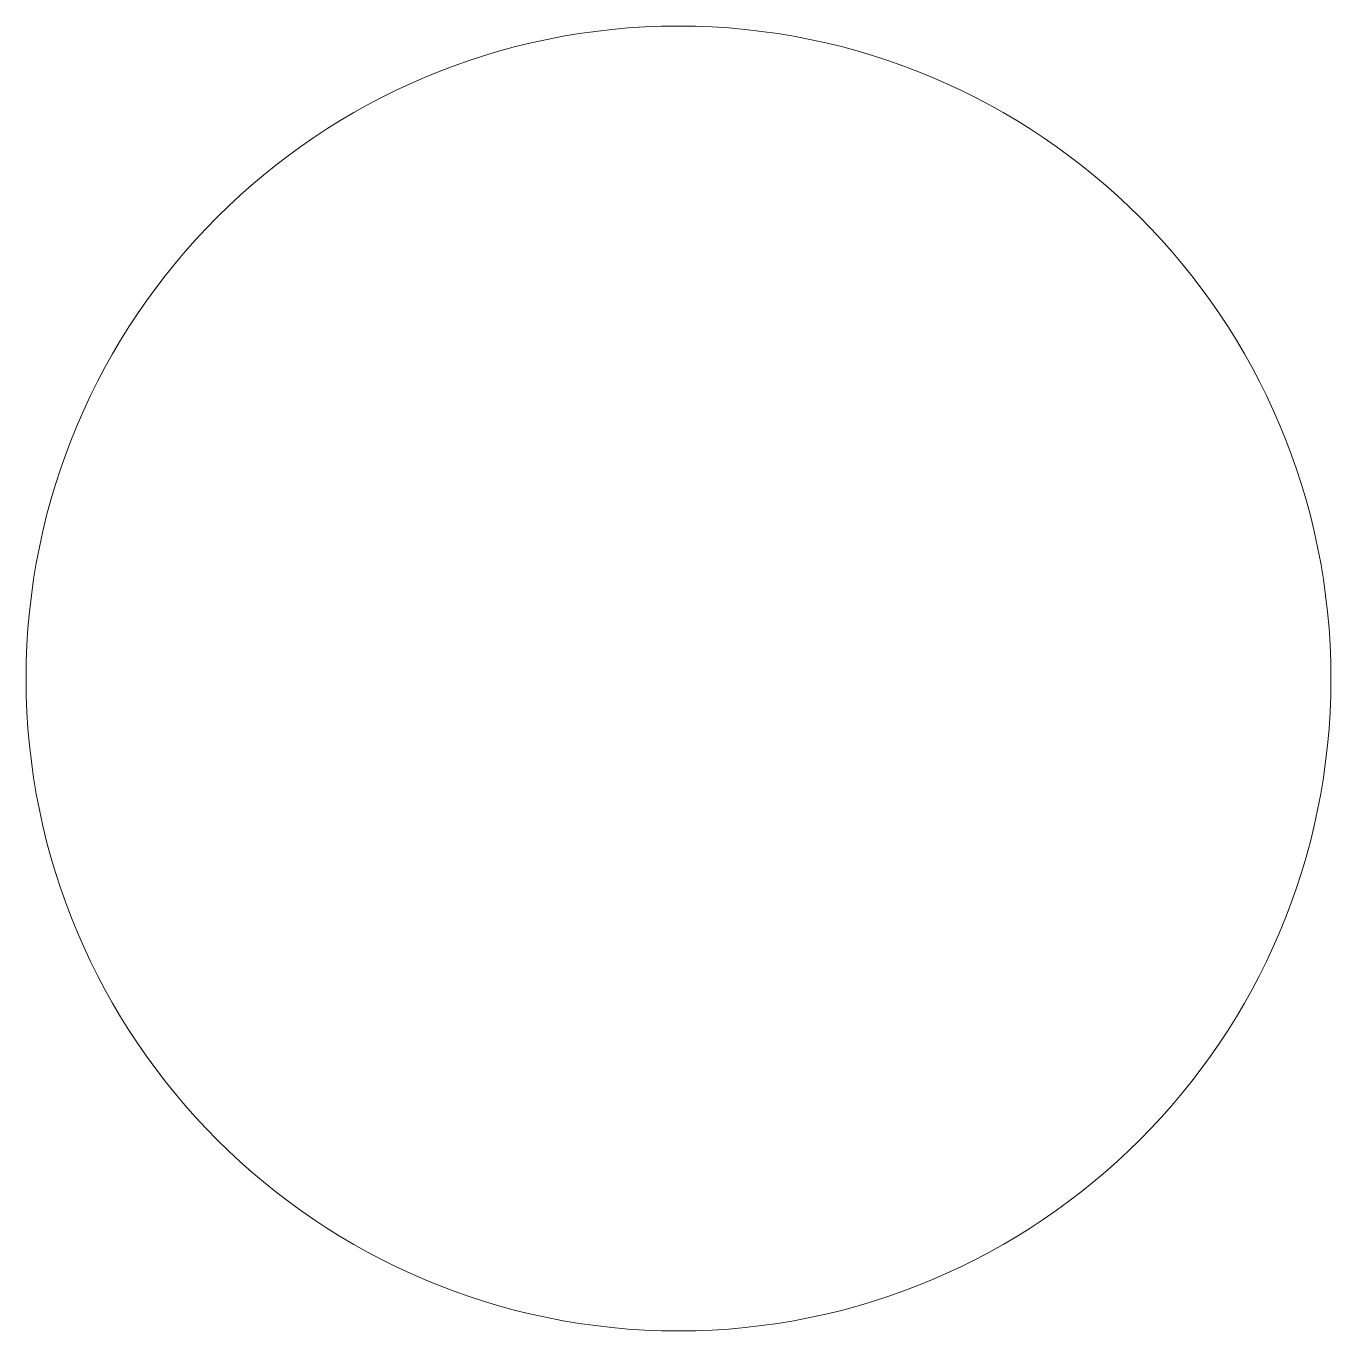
# Model space of a CAD drawing. Header units: centimetres. Extents: x -7.564 to -6.864, y 7.994 to 8.694.
import ezdxf

# ---------------------------------------------------------------- set-up
doc = ezdxf.new("R2010")
doc.units = ezdxf.units.CM
doc.header["$MEASUREMENT"] = 0
doc.layers.add('layer 1', color=7, linetype='Continuous')

msp = doc.modelspace()

# ---------------------------------------------------------------- linework, layer by layer
at = {"layer": 'layer 1', "color": 1, "lineweight": 9}
msp.add_ellipse((-7.21403, 8.3443), major_axis=(0, 0.35), ratio=1, dxfattribs=at)

doc.saveas('drawing.dxf')
